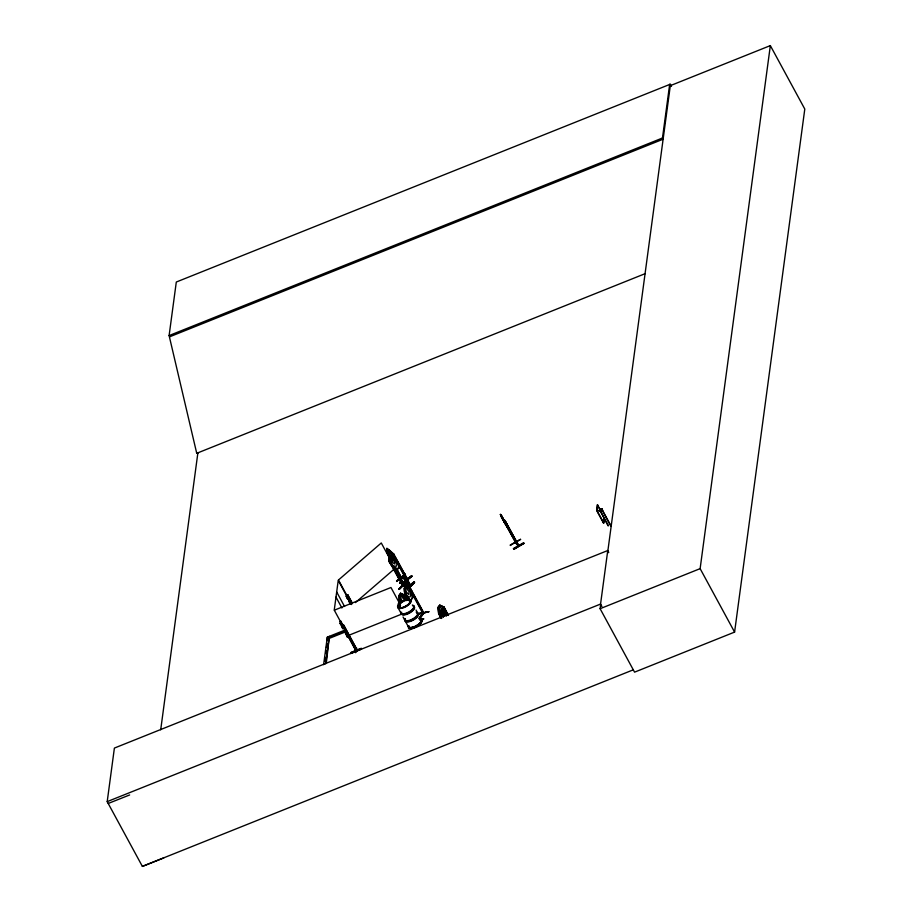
<?xml version="1.0" encoding="UTF-8"?>
<svg xmlns="http://www.w3.org/2000/svg" width="912" height="912" viewBox="0 0 912 912"><rect width="100%" height="100%" fill="white"/><g stroke="black" fill="none" stroke-linecap="round" stroke-linejoin="round"><path stroke-width="1.37" d="M438.968 612.636L439.561 612.944L438.683 613.651L441.419 618.45M419.6 618.986L423.955 612.955M393.938 559.193L394.007 557.118C393.824 552.661 378.275 541.272 393.562 554.245M403.321 586.04L391.145 564.004M409.864 585.151C411.312 584.136 407.789 585.265 409.807 586.006M410.275 584.843L403.4 585.094M396.013 560.698L396.994 560.378L410.856 585.766C387.68 583.395 415.359 589.676 409.705 584.763M389.242 556.582L391.966 556.673L396.811 560.584L391.955 556.571L389.242 556.582L388.786 560.732L396.994 560.378M402.728 586.074L388.865 560.652C389.401 550.335 389.698 566.523 394.805 566.135L396.549 566.124L396.982 563.73L391.898 556.753M398.897 564.585L398.419 568.541L395.785 568.552L398.51 568.643L399 564.619L392.878 554.051L395.751 558.269L395.797 560.629M355.6 649.583L356.022 651.122L342.319 625.176M346.184 596.448C346.765 594.715 346.104 598.386 347.506 598.899M342.684 625.028L342.764 625.769L343.744 625.187L342.787 625.575M350.846 653.437L350.618 652.673L361.232 648.375L361.517 648.911L350.869 653.494L350.618 652.661M355.68 652.73L356.501 647.794L355.931 652.034M351.359 604.553L338.238 580.374L334.248 610.105L356.455 651.008M357.413 650.564L357.105 649.583L356.033 650.279M645.24 273.623L196.73 453.298L169.108 335.57L176.301 282.025L669.659 84.463L670.309 85.66L607.791 551.429M163.818 857.884L142.375 866.4L107.206 801.625L114.388 748.079L607.757 550.529L608.76 552.376L607.597 552.843M160.706 729.794L197.893 452.762L196.741 453.218L197.881 452.831M323.612 664.688L327.305 637.157L345.58 629.839M324.592 661.348L325.151 657.221M325.709 653.095L326.074 650.347M326.439 647.588L326.998 643.462M327.362 640.703L327.305 637.157M325.675 663.868L329.369 636.337L326.291 663.286M342.741 628.63L341.806 625.45L342.388 625.222L343.391 627.946L342.741 628.63L340.062 623.181L341.829 624.207L340.062 623.181M341.236 624.435L340.256 621.756L340.906 621.072M343.322 628.391L340.655 622.942M347.267 636.975L346.332 633.806L346.925 633.566L347.917 636.291L347.267 636.975L344.599 631.526L346.355 632.552L344.599 631.526M345.443 629.428L344.793 630.101L345.374 629.873M347.86 636.747L345.192 631.286M604.325 518.882L603.539 523.146L596.653 510.458L597.394 504.883L600.746 510.56M603.755 523.066L596.87 510.367L597.622 504.792M598.888 510.697L599.754 510.207L599.024 510.971M599.526 509.546L600.347 511.746L602.627 510.321L601.738 508.668L599.526 509.546L608.179 525.95M601.624 509.261L601.738 508.668M603.539 523.146L604.097 518.974M169.757 336.756L663.127 139.194L662.477 138.008L669.659 84.463M601.92 606.548L600.563 604.063L607.757 550.529M670.309 85.66L770.344 45.6L804.794 109.052L734.593 632.096L634.558 672.155L600.107 608.703L600.666 604.508M734.593 632.096L700.131 568.643L770.344 45.6M408.565 628.459L408.542 627.547L408.724 628.106M423.328 619.225L420.637 619.761M515.713 541.876C513.684 541.124 517.241 543.107 515.462 542.64M501.794 517.64L500.483 514.425L518.597 546.311C516.374 545.057 519.145 544.532 518.096 545.387M515.485 542.754L518.563 546.277L504.849 520.353L518.996 545.969M398.487 606.548L399.137 605.853M398.989 606.241L399.992 605.386L398.863 606.241M398.738 606.32L399.274 605.648M399.821 605.408L399.638 606.423M409.625 602.194L409.887 601.396M410.092 602.023L409.511 601.669M409.522 602.194L410.411 601.567L409.933 602.251M423.111 613.628C421.184 613.445 424.376 610.983 423.031 612.625L423.054 613.753L409.055 588.229L409.762 587.693L405.897 585.823C402.226 589.346 405.441 595.456 407.63 599.184M403.264 584.831L402.135 585.082L403.526 586.006M403.708 595.399L406.615 600.598M447.062 614.825L442.833 607.46L443.563 606.959L439.698 605.089L438.045 607.392L438.615 613.685L440.941 617.584M401.462 577.148L400.482 577.307L401.497 578.39L401.542 577.148M396.127 568.301L401.656 578.333L396.697 568.427M406.205 578.584L407.071 578.482M406.627 579.576L398.829 565.007M423.898 613.024L410.092 587.636L405.897 585.823M405.122 593.427L408.724 599.777M392.912 554.165L407.345 579.656L401.018 578.185M399.775 606.218L399.912 605.443L399.319 605.739M399.661 601.806L400.425 601.133L399.479 601.874L398.92 595.582L400.664 593.256L399 595.65L401.451 602.718M406 585.8L404.335 588.194L405.692 593.256L409.043 599.72M400.459 594.658L399.821 595.411L402.101 601.373M405.692 587.214L409.032 591.694L408.827 594.727L406.478 592.15L405.156 587.955L405.794 587.191M409.226 588.251L410.092 587.636M404.996 594.339L405.772 593.666L404.814 594.419L404.358 588.103M407.048 599.982C406.98 597.155 402.739 595.148 404.757 595.091L407.379 599.925M412.475 597.816L410.81 600.199L412.555 597.873L411.996 591.592L409.705 587.579L423.544 613.069L420.033 617.983M419.03 613.822L428.754 611.735L419.03 613.822L418.779 613.274L428.48 612.123M418.916 618.382L422.701 613.092M419.246 618.325L423.02 613.035M423.145 619.43L423.533 618.895L419.463 619.556M420.443 620.057L423.624 618.917L420.626 618.963M441.682 616.546L438.957 607.232L439.595 606.469M440.234 611.416L441.887 609.113L443.164 613.252L442.628 613.993L441.237 613.195L440.211 611.507L440.69 617.732L440.234 611.416L441.887 609.113L439.493 606.48M438.615 613.685L439.242 613.001M443.118 607.574L443.893 606.902L448.487 615.361M441.043 611.279L441.67 610.516L445.022 614.996M444.406 614.129L442.81 616.364L444.372 613.993L446.903 615.281M518.415 545.137L515.804 542.184M518.951 546.037L515.314 541.511M392.24 565.132L402.865 584.501L402.363 583.577L412.099 576.179L403.583 583.042M402.705 584.398L403.514 583.703M423.487 613.605L409.648 588.24M390.416 557.278L391.294 557.278L394.041 560.709L394.964 564.049L392.388 562.487L390.484 557.209M389.185 560.378C387.087 563.559 403.959 574.97 390.94 564.642M389.903 560.378L389.23 560.39M399.239 589.38L406.273 582.38L405.965 581.845L398.92 588.867L399.239 589.38L406.273 582.38M398.783 589.357L406.148 582.289M409.613 585.105L403.161 585.344M407.938 587.864C412.361 581.514 419.292 578.789 409.67 587.385M408.211 588.251L414.037 581.902M409.226 587.385L414.276 582.301M409.602 587.317L414.618 582.312M409.477 601.886L410.229 601.772M409.488 602L410.389 601.521M355.954 650.074L357.014 649.652M357.458 650.803L343.721 625.381M347.803 594.829L346.834 595.422L347.803 594.829L352.454 603.391M400.117 583.27L407.14 584.159C409.978 583.737 397.655 581.206 400.117 583.27L400.493 582.848M402.808 582.916C403.982 582.141 401.827 586.006 403.754 583.726M355.452 602.604L395.056 568.347M388.079 550.096L391.339 553.858L392.445 557.027L390.233 555.146L388.17 550.027M389.834 556.582L387.098 552.843L389.424 556.776M401.314 577.946L407.641 579.416L393.79 554.017L389.196 549.902M396.891 581.491L396.583 580.967L405.145 574.115L405.43 574.64L396.788 581.4M396.583 581.001L405.122 574.15M406.581 578.596L401.36 577.695M411.494 575.586L402.933 582.437L411.734 575.996M403.229 582.962L411.814 576.065M399.661 606.013L398.943 606.298M500.551 514.55L502.067 517.97M501.178 515.462L502.592 518.575M503.629 519.76L501.589 515.736M501.44 515.725L516.169 542.845L501.497 517.298L507.038 526.498M506.821 524.913L507.995 527.797L506.981 524.924M508.109 527.729L506.992 526.418M510.367 545.273L520.627 539.402M513.41 548.659L523.568 542.697L524.024 543.427L513.821 549.309L523.864 543.21L513.456 548.739M403.389 586.028L389.652 560.618L388.934 560.618M400.813 577.022L401.713 578.356M350.641 652.741L361.232 648.421M350.858 653.197L361.46 648.865L350.835 653.402M419.064 613.662L428.743 611.724M169.108 335.57L662.477 138.008M334.408 610.151L390.963 587.51L400.151 604.428M340.256 621.756L340.849 621.528L341.829 624.207M340.005 623.603L340.598 623.363M341.476 625.165L342.068 624.925M342.798 628.186L343.391 627.946M345.443 630.922L329.221 637.42L329.654 638.218L344.622 632.221M344.542 631.948L345.135 631.708M346.013 633.509L346.594 633.27M348.19 635.539L402.112 613.947M347.335 636.53L347.917 636.291M107.206 801.625L600.563 604.063M600.107 608.703L700.131 568.643M142.375 866.4L633.099 669.898M108.209 803.472L129.652 794.956M398.749 606.412L400.368 606.047L399.695 605.408M400.151 583.121L407.162 584.011M405.179 599.275L400.699 593.404M411.996 591.592L412.452 597.896M404.757 595.091L406.661 599.047M407.003 598.443L404.882 594.373L407.003 598.443L410.913 600.176M410.776 600.062L407.037 598.329M439.698 605.089L443.608 606.833L445.797 610.858L446.242 615.885M438.045 607.392L438.718 613.662M443.893 606.902L448.157 615.418M446.504 615.121C435.754 604.04 448.316 609.227 446.139 615.908M419.463 619.67L423.624 618.917M420.409 619.886L423.179 619.419M447.883 614.905L445.558 611.006M402.614 584.763L403.115 585.686M410.468 586.074L396.743 560.629L396.002 560.618L409.853 586.04M399.855 605.557L400.528 605.602M393.22 553.892L393.79 554.017M407.083 578.447L406.228 578.641M401.656 577.456L405.35 578.311M407.333 596.277L409.682 597.2L410.742 595.707L410.514 591.82L408.884 588.799L405.931 585.96M441.123 615.543L443.483 616.466L444.543 614.973C445.58 612.077 440.553 601.282 438.136 607.46L441.533 616.569M517.982 545.342L515.451 542.389M441.784 609.136L445.694 610.869M400.562 593.279L404.472 595.012L400.596 593.416M443.825 616.33L441.328 614.483L441.75 613.936L443.756 615.361L443.597 611.325L444.395 615.566M343.642 626.077L341.316 622.212M346.925 633.566L348.11 634.843M400.357 594.67L403.697 599.15M501.418 515.918L500.369 514.493L515.816 543.05M501.657 517.366L500.483 514.425M520.524 539.3L510.275 545.023L510.56 545.524M504.302 520.444L506.399 524.981L503.709 520.991M503.675 521.322L506.924 526.566M503.549 520.342L505.088 522.69L504.598 521.539M501.486 515.804L504.142 520.353M670.149 83.938L671.494 86.401M601.692 508.793L610.299 524.662M610.903 526.349L601.658 509.204L599.629 509.626L608.247 525.483M597.394 504.883L599.902 509.5M504.849 520.353L518.632 545.729M443.449 607.517L447.393 614.768M443.426 617.219L441.146 611.257M438.98 612.647L441.34 616.979M439.128 613.559L441.75 618.393M396.275 560.378L410.047 585.766M389.857 556.149L387.212 549.343L387.668 552.991M387.19 552.763L389.926 557.654M395.831 568.529L401.052 578.288M394.543 566.979L403.663 583.885L394.292 566.945M389.8 558.68L381.273 542.971L338.466 579.998L351.587 604.177M393.152 566.386L403.765 585.755M416.066 610.06L417.628 612.978M405.327 594.282L407.949 599.116M404.312 595.696L406.285 599.332M397.769 607.267L400.835 612.875M403.058 616.968L404.643 619.886M405.259 621.061L408.314 626.681M347.552 594.795L352.203 603.356M347.084 595.456L351.724 604.018M346.241 595.946L350.539 603.641M348.84 601.339L350.162 603.79M336.676 591.979L344.554 606.491M335.992 597.086L341.897 607.973M343.744 625.187L357.607 650.723M356.068 649.504L356.569 650.427M344.679 628.699L356.683 650.883M342.98 626.407L344.964 630.067M348.293 636.188L356.432 651.202M345.705 630.762L346.355 632.552M345.853 630.568L346.685 632.848M344.85 629.656L346.093 633.076M340.313 621.311L341.555 624.731M399.023 595.559L399.581 601.852M395.66 558.224L395.705 560.698M387.121 549.229L387.19 552.889M416.773 613.286A7.353 2.941 -28.5 0 1 413.033 620.274A7.353 2.941 -28.5 0 1 405.521 619.259M412.327 605.101A7.353 2.941 -28.5 0 1 409.431 611.621A7.353 2.941 -28.5 0 1 400.733 612.066M417.4 612.75A7.478 2.998 -28.5 0 1 411.768 619.978A7.478 2.998 -28.5 0 1 405.008 618.518M417.593 613.115A7.478 2.998 -28.5 0 1 411.962 620.342A7.478 2.998 -28.5 0 1 405.202 618.883M413.923 606.583A7.353 2.941 -28.5 0 1 408.371 613.696A7.353 2.941 -28.5 0 1 401.713 612.26M416.134 612.112A7.353 2.941 -28.5 0 1 413.227 618.621A7.353 2.941 -28.5 0 1 404.54 619.077M412.828 605.807A7.478 2.998 -28.5 0 1 409.876 612.419A7.478 2.998 -28.5 0 1 401.041 612.875M412.634 605.443A7.478 2.998 -28.5 0 1 409.682 612.066A7.478 2.998 -28.5 0 1 400.847 612.522M421.253 620.092A7.353 2.941 -28.5 0 1 415.712 627.205A7.353 2.941 -28.5 0 1 409.055 625.769M420.136 619.43A7.387 2.953 -28.5 0 1 417.229 625.974A7.387 2.953 -28.5 0 1 408.496 626.419M398.373 603.322L399.331 602.935L398.373 603.322M502.067 517.093L502.067 517.093M401.987 607.62A7.387 2.953 -28.5 0 0 410.674 600.107A7.387 2.953 -28.5 0 0 399.798 602.992A7.387 2.953 -28.5 0 0 401.987 607.62M402.306 608.19A7.353 2.941 -28.5 0 0 410.97 600.7A7.353 2.941 -28.5 0 0 400.129 603.573A7.353 2.941 -28.5 0 0 402.306 608.19M402.101 607.837A7.387 2.953 -28.5 0 0 410.788 600.313A7.387 2.953 -28.5 0 0 399.912 603.197A7.387 2.953 -28.5 0 0 402.101 607.837M416.932 625.427A7.387 2.953 -28.5 0 0 419.839 618.895A7.387 2.953 -28.5 0 1 416.932 625.438A7.387 2.953 -28.5 0 1 408.211 625.894A7.387 2.953 -28.5 0 0 416.932 625.427M417.046 625.655A7.353 2.941 -28.5 0 0 419.953 619.134A7.387 2.953 -28.5 0 1 417.092 625.735A7.387 2.953 -28.5 0 1 408.371 626.191A7.353 2.941 -28.5 0 0 417.046 625.655"/></g></svg>
